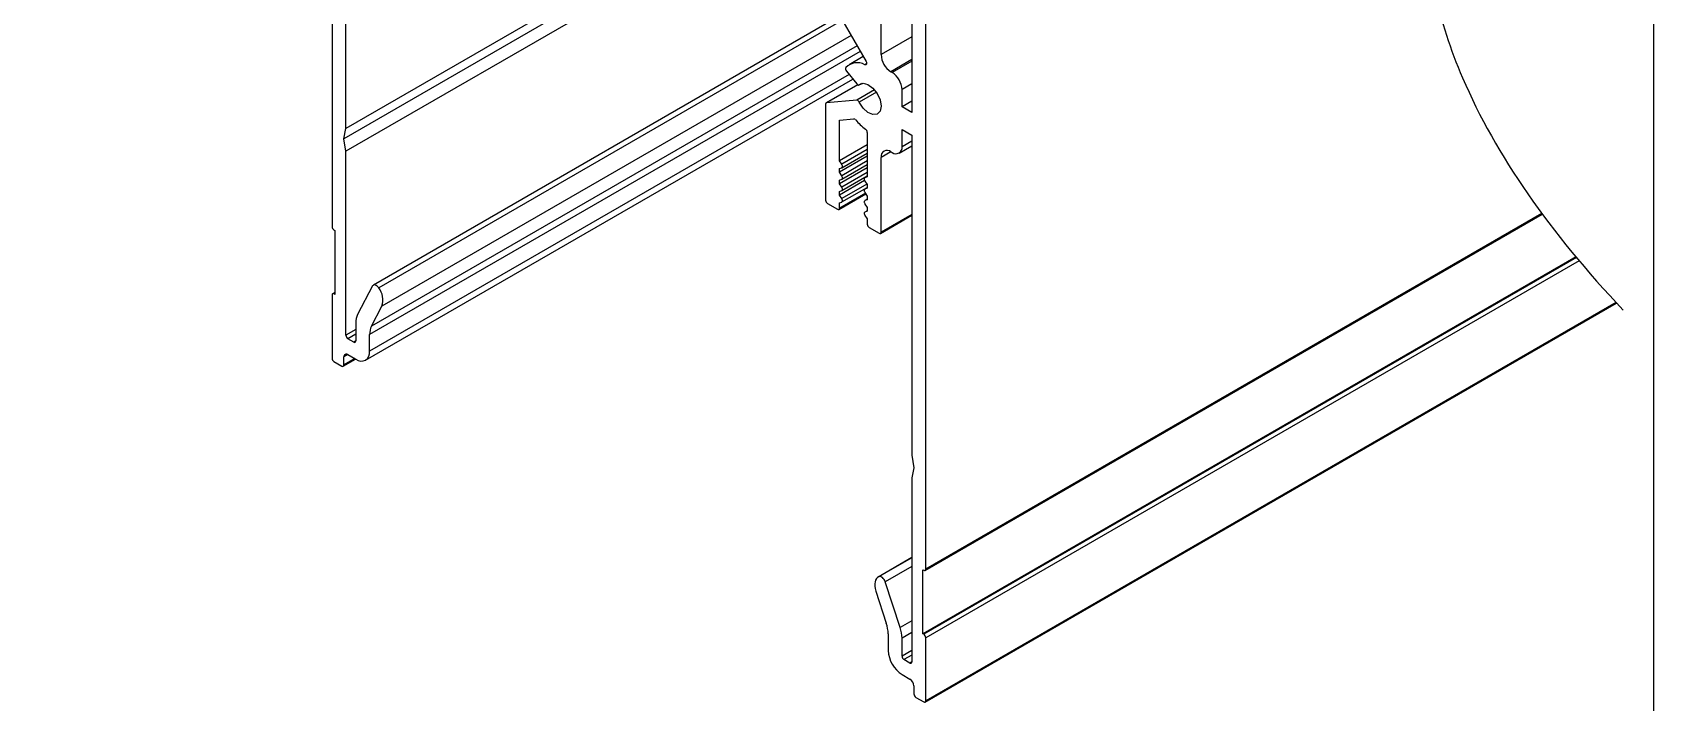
# Model space of a CAD drawing. Extents: x -0.1 to 11.3, y -13.9 to 0.
# Drawn here: x 5.51 to 11.3, y -6.76 to -4.36 of the extents above; entities that cross this region are included whole.
import ezdxf

# ---------------------------------------------------------------- set-up
doc = ezdxf.new("R2010")
doc.units = 0
doc.header["$LTSCALE"] = 0.5
doc.header["$MEASUREMENT"] = 0
doc.layers.add('Dimension', color=10, linetype='CONTINUOUS')
doc.layers.add('Housing', color=150, linetype='CONTINUOUS')
doc.layers.add('Text-Unprinted', color=131, linetype='CONTINUOUS', plot=False)

msp = doc.modelspace()

# ---------------------------------------------------------------- linework, layer by layer
at = {"layer": 'Dimension', "transparency": 16777216}
msp.add_open_spline([(8.5755, -0.0824), (10.7461, -1.5589), (10.5939, -2.7128), (10.4417, -3.8667), (10.5215, -4.2188), (10.5444, -4.3201), (10.5779, -4.4216), (10.6215, -4.5231), (10.74, -4.7994), (10.9336, -5.0762), (11.1955, -5.3535)], degree=3, knots=[0, 0, 0, 0, 1, 1.437478, 1.437478, 1.437478, 1.563474, 1.563474, 1.563474, 1.90636, 1.90636, 1.90636, 1.90636], dxfattribs=at)
at = {"layer": 'Housing', "linetype": 'Continuous', "lineweight": 25, "transparency": 16777216}
for p, q in [((6.5824, -2.8987), (6.5824, -5.0544)), ((6.6318, -4.7046), (6.6318, -3.5609)), ((8.0517, -3.9171), (6.6248, -4.7408)), ((8.0238, -3.901), (6.6318, -4.7046)), ((8.0935, -3.9412), (6.6318, -4.785)), ((8.2395, -4.0279), (8.4902, -4.4647)), ((8.5439, -4.4401), (8.5439, -4.031)), ((8.6542, -4.0947), (8.6542, -4.6467)), ((8.7037, -6.279), (8.7037, -4.1149)), ((8.3968, -4.3019), (6.7304, -5.2639)), ((8.4058, -4.3176), (6.7493, -5.2738)), ((8.4367, -4.3715), (6.7608, -5.3389)), ((8.6542, -4.3765), (8.5439, -4.4401)), ((8.4696, -4.4288), (6.7168, -5.4407)), ((8.4581, -4.4086), (6.7234, -5.41)), ((8.4801, -4.4471), (8.4297, -4.4762)), ((8.6542, -4.4581), (8.5793, -4.5014)), ((8.43, -4.5112), (6.7168, -5.5002)), ((8.4201, -4.4989), (8.4571, -4.5448)), ((8.4922, -4.4727), (8.4862, -4.4762)), ((8.5835, -4.5038), (8.5793, -4.5014)), ((8.6542, -4.463), (8.5835, -4.5038)), ((6.7023, -5.5322), (8.443, -4.5273)), ((8.4604, -4.5478), (8.348, -4.6127)), ((8.4607, -4.548), (8.3495, -4.6123)), ((8.5206, -4.566), (8.4571, -4.6026)), ((8.4656, -4.5485), (8.474, -4.5436)), ((8.4736, -4.5437), (8.4662, -4.548)), ((8.5272, -4.5747), (8.4662, -4.6099)), ((8.6542, -4.5447), (8.6189, -4.5651)), ((8.6189, -4.6263), (8.6189, -4.5651)), ((8.3459, -4.6173), (8.3459, -4.9603)), ((8.4571, -4.6026), (8.3495, -4.6123)), ((8.6542, -4.6059), (8.6189, -4.6263)), ((8.6542, -4.6467), (8.6189, -4.6263)), ((8.3954, -4.6742), (8.4464, -4.6696)), ((8.3954, -4.8199), (8.3954, -4.6742)), ((6.6248, -4.7408), (6.6318, -4.7046)), ((6.6318, -4.785), (6.6248, -4.7408)), ((8.4944, -4.7181), (8.4944, -4.877)), ((8.6189, -4.708), (8.6541, -4.7283)), ((8.6189, -4.7692), (8.6189, -4.708)), ((8.6541, -4.7489), (8.6189, -4.7692)), ((8.6541, -4.7283), (8.6541, -5.8721)), ((6.6319, -5.443), (6.6318, -4.785)), ((8.4944, -4.7627), (8.3954, -4.8199)), ((8.4944, -4.8035), (8.3954, -4.8607)), ((8.4944, -4.7794), (8.4033, -4.832)), ((8.4038, -4.8443), (8.4944, -4.792)), ((8.5793, -4.7872), (8.5439, -4.8076)), ((8.5793, -4.7872), (8.5835, -4.7896)), ((8.6085, -4.7921), (8.6541, -4.7658)), ((8.4033, -4.832), (8.3954, -4.8199)), ((8.4944, -4.8444), (8.3954, -4.9015)), ((8.3954, -4.8476), (8.4033, -4.8445)), ((8.3954, -4.8607), (8.3954, -4.8476)), ((8.4033, -4.8729), (8.3954, -4.8607)), ((8.4944, -4.8202), (8.4033, -4.8729)), ((8.4944, -4.8611), (8.4033, -4.9137)), ((8.4038, -4.8851), (8.4944, -4.8328)), ((8.5439, -5.0746), (8.5439, -4.8076)), ((8.3954, -4.8884), (8.4033, -4.8854)), ((8.3954, -4.9015), (8.3954, -4.8884)), ((8.4854, -4.8904), (8.3954, -4.9423)), ((8.4033, -4.9137), (8.3954, -4.9015)), ((8.4931, -4.9027), (8.4033, -4.9545)), ((8.4038, -4.926), (8.4944, -4.8736)), ((8.4038, -4.9668), (8.4944, -4.9145)), ((8.4944, -4.8755), (8.4861, -4.8803)), ((8.4944, -4.9163), (8.4861, -4.9211)), ((8.4944, -4.8755), (8.4866, -4.8801)), ((8.4944, -4.877), (8.4866, -4.8801)), ((8.4866, -4.8926), (8.4944, -4.9048)), ((8.4944, -4.9164), (8.4866, -4.9209)), ((8.4944, -4.9178), (8.4866, -4.9209)), ((8.4944, -4.9048), (8.4944, -4.9178)), ((8.353, -4.9726), (8.3884, -4.993)), ((8.3934, -4.9935), (8.4895, -4.938)), ((8.3954, -4.9293), (8.4033, -4.9262)), ((8.3954, -4.9423), (8.3954, -4.9293)), ((8.4879, -4.9355), (8.3954, -4.9889)), ((8.4033, -4.9545), (8.3954, -4.9423)), ((8.3954, -4.9701), (8.4033, -4.967)), ((8.3954, -4.9889), (8.3954, -4.9701)), ((8.4944, -4.9572), (8.4861, -4.962)), ((8.4866, -4.9334), (8.4944, -4.9456)), ((8.4944, -4.9572), (8.4866, -4.9617)), ((8.4944, -4.9587), (8.4866, -4.9617)), ((8.4866, -4.9742), (8.4944, -4.9864)), ((8.4944, -4.9456), (8.4944, -4.9587)), ((8.4944, -4.998), (8.4861, -5.0028)), ((8.4944, -4.998), (8.4866, -5.0026)), ((8.4944, -4.9995), (8.4866, -5.0026)), ((8.4866, -5.0151), (8.4944, -5.0272)), ((8.4944, -4.9864), (8.4944, -4.9995)), ((8.4944, -5.0272), (8.4944, -5.046)), ((8.5418, -5.0792), (8.6541, -5.0144)), ((8.6541, -5.011), (8.5439, -5.0746)), ((8.7017, -6.2836), (10.9067, -5.0106)), ((10.905, -5.0082), (8.7037, -6.279)), ((6.5895, -5.0666), (6.593, -5.0687)), ((6.593, -5.0687), (6.593, -5.2973)), ((8.5015, -5.0583), (8.5368, -5.0787)), ((11.0262, -5.1628), (8.6931, -6.5097)), ((11.0285, -5.1656), (8.6967, -6.5117)), ((11.0377, -5.1766), (8.7037, -6.5239)), ((6.7275, -5.2669), (6.6739, -5.3688)), ((6.5824, -5.2993), (6.5824, -5.5247)), ((6.593, -5.2898), (6.5845, -5.2948)), ((6.593, -5.2932), (6.5895, -5.2953)), ((6.593, -5.2973), (6.5895, -5.2953)), ((8.7017, -6.7539), (11.1716, -5.328)), ((11.1696, -5.3258), (8.7037, -6.7493)), ((6.7234, -5.41), (6.7608, -5.3389)), ((6.6673, -5.4226), (6.6319, -5.443)), ((6.6673, -5.439), (6.639, -5.4553)), ((6.6673, -5.3995), (6.6673, -5.4635)), ((6.7168, -5.5002), (6.7168, -5.4407)), ((6.6602, -5.4675), (6.639, -5.4553)), ((6.6673, -5.4635), (6.6602, -5.4675)), ((6.5895, -5.5369), (6.6178, -5.5533)), ((6.6228, -5.5538), (6.6667, -5.5284)), ((6.639, -5.5124), (6.6248, -5.5206)), ((6.6248, -5.5492), (6.6248, -5.5206)), ((6.6637, -5.5267), (6.6248, -5.5492)), ((6.639, -5.5124), (6.6673, -5.5288)), ((8.6541, -5.8721), (8.6611, -5.9163)), ((8.6541, -5.9525), (8.6539, -6.6103)), ((8.6611, -5.9163), (8.6541, -5.9525)), ((8.654, -6.2376), (8.5338, -6.3071)), ((8.654, -6.238), (8.5368, -6.3057)), ((8.654, -6.2689), (8.5586, -6.3239)), ((8.6931, -6.281), (8.6967, -6.2831)), ((8.6931, -6.5097), (8.6931, -6.281)), ((8.5253, -6.3575), (8.5627, -6.4719)), ((8.6122, -6.4878), (8.5586, -6.3239)), ((8.654, -6.4637), (8.6122, -6.4878)), ((8.5694, -6.5102), (8.5694, -6.5697)), ((8.654, -6.5059), (8.6189, -6.5261)), ((8.6189, -6.5901), (8.6189, -6.5261)), ((8.6967, -6.5117), (8.6931, -6.5097)), ((8.7037, -6.7493), (8.7037, -6.5239)), ((8.6539, -6.5698), (8.6189, -6.5901)), ((8.6539, -6.5862), (8.6259, -6.6023)), ((8.6469, -6.6144), (8.6259, -6.6023)), ((8.6189, -6.6554), (8.6472, -6.6717)), ((8.6539, -6.6103), (8.6469, -6.6144)), ((8.6613, -6.6962), (8.6613, -6.7248)), ((8.6684, -6.7371), (8.6967, -6.7534))]:
    msp.add_line(p, q, dxfattribs=at)
at = {"layer": 'Housing', "linetype": 'Continuous', "lineweight": 25, "transparency": 16777216, "flags": 128}
for points in [[(8.4902, -4.4647), (8.4914, -4.4671), (8.4921, -4.4697), (8.4923, -4.472), (8.4919, -4.474), (8.491, -4.4755), (8.4897, -4.4764), (8.4881, -4.4766), (8.4862, -4.4762)], [(8.4571, -4.5448), (8.4582, -4.5461), (8.4594, -4.5472), (8.4607, -4.548), (8.462, -4.5486), (8.4632, -4.5489), (8.4643, -4.5489), (8.4653, -4.5486), (8.4662, -4.548)], [(8.4662, -4.548), (8.4798, -4.5426), (8.4969, -4.5467), (8.5146, -4.5595), (8.5299, -4.5789), (8.5403, -4.6016), (8.5439, -4.6239), (8.5403, -4.6419), (8.5299, -4.6527), (8.5146, -4.6544), (8.4969, -4.6468), (8.4798, -4.6311), (8.4662, -4.6099)], [(8.4033, -4.8445), (8.4044, -4.8439), (8.4052, -4.8428), (8.4057, -4.8414), (8.4058, -4.8397), (8.4057, -4.8379), (8.4052, -4.8359), (8.4044, -4.8339), (8.4033, -4.832)], [(8.4033, -4.8854), (8.4044, -4.8847), (8.4052, -4.8836), (8.4057, -4.8822), (8.4058, -4.8806), (8.4057, -4.8787), (8.4052, -4.8767), (8.4044, -4.8747), (8.4033, -4.8729)], [(8.4033, -4.9262), (8.4044, -4.9255), (8.4052, -4.9245), (8.4057, -4.9231), (8.4058, -4.9214), (8.4057, -4.9195), (8.4052, -4.9176), (8.4044, -4.9156), (8.4033, -4.9137)], [(8.4866, -4.8801), (8.4855, -4.8808), (8.4847, -4.8818), (8.4842, -4.8832), (8.484, -4.8849), (8.4842, -4.8867), (8.4847, -4.8887), (8.4855, -4.8907), (8.4866, -4.8926)], [(8.4866, -4.9209), (8.4855, -4.9216), (8.4847, -4.9226), (8.4842, -4.924), (8.484, -4.9257), (8.4842, -4.9276), (8.4847, -4.9295), (8.4855, -4.9315), (8.4866, -4.9334)], [(8.4033, -4.967), (8.4044, -4.9663), (8.4052, -4.9653), (8.4057, -4.9639), (8.4058, -4.9622), (8.4057, -4.9604), (8.4052, -4.9584), (8.4044, -4.9564), (8.4033, -4.9545)], [(8.4866, -4.9617), (8.4855, -4.9624), (8.4847, -4.9635), (8.4842, -4.9649), (8.484, -4.9665), (8.4842, -4.9684), (8.4847, -4.9704), (8.4855, -4.9724), (8.4866, -4.9742)], [(8.4866, -5.0026), (8.4855, -5.0032), (8.4847, -5.0043), (8.4842, -5.0057), (8.484, -5.0074), (8.4842, -5.0092), (8.4847, -5.0112), (8.4855, -5.0132), (8.4866, -5.0151)], [(6.7493, -5.2738), (6.7466, -5.2702), (6.7436, -5.2672), (6.7404, -5.2649), (6.7372, -5.2635), (6.7342, -5.2629), (6.7315, -5.2634), (6.7292, -5.2647), (6.7275, -5.2669)], [(8.5368, -6.3057), (8.5318, -6.3084), (8.5276, -6.3125), (8.5245, -6.3179), (8.5224, -6.3243), (8.5214, -6.3318), (8.5216, -6.3399), (8.5229, -6.3486), (8.5253, -6.3575)], [(8.5586, -6.3239), (8.5569, -6.3198), (8.5547, -6.3159), (8.5519, -6.3123), (8.5489, -6.3093), (8.5457, -6.3071), (8.5425, -6.3057), (8.5395, -6.3052), (8.5368, -6.3057)]]:
    msp.add_lwpolyline(points, dxfattribs=at)
at = {"layer": 'Housing', "linetype": 'Continuous', "lineweight": 25, "transparency": 16777216}
for centre, radius, start, end in [((8.6207, -4.4367), 0.0768, 182.60548, 237.39452), ((8.428, -4.4908), 0.0113, 154.33317, 225.73344), ((8.4586, -4.5274), 0.0582, 61.67739, 134.4394), ((8.5421, -4.5686), 0.0768, 2.60548, 57.39452), ((8.3503, -4.6166), 0.0044, 100.54678, 189.25188), ((8.4556, -4.6138), 0.0112, 19.98889, 82.59826), ((8.4459, -4.6785), 0.00894, 34.70109, 86.9408), ((8.6026, -4.55), 0.1937, 219.56122, 233.80342), ((8.4789, -4.7189), 0.0156, 2.85401, 53.09286), ((8.5655, -4.8041), 0.0218, 50.79671, 189.21404), ((8.5973, -4.7727), 0.0218, 230.79671, 9.21404), ((8.3613, -4.9596), 0.0154, 182.60548, 237.39452), ((8.3911, -4.9896), 0.00437, 230.79671, 9.21404), ((6.5978, -5.0537), 0.0154, 182.60548, 237.39452), ((8.5098, -5.0453), 0.0154, 182.60548, 237.39452), ((8.5396, -5.0753), 0.00437, 230.79671, 9.21404), ((6.5867, -5.2986), 0.00437, 50.79671, 189.21404), ((6.6938, -5.3172), 0.0705, 342.01324, 37.97062), ((6.7333, -5.3977), 0.066, 154.06412, 181.56823), ((6.6473, -5.4423), 0.0154, 182.61239, 237.39398), ((6.7828, -5.4389), 0.066, 154.06412, 181.56823), ((6.6629, -5.4641), 0.00437, 230.79671, 9.21404), ((6.6866, -5.5051), 0.0306, 230.79671, 9.21404), ((6.5978, -5.524), 0.0154, 182.60548, 237.39452), ((6.6205, -5.5499), 0.00437, 230.79671, 9.21404), ((6.6335, -5.5192), 0.00873, 50.79671, 189.21404), ((8.6994, -6.2797), 0.00437, 230.79671, 9.21404), ((8.4447, -6.512), 0.1247, 0.8303, 18.78064), ((8.4942, -6.5279), 0.1247, 0.8303, 18.78064), ((8.6884, -6.5246), 0.0154, 2.60548, 57.39452), ((8.6768, -6.5648), 0.1076, 182.60548, 237.39452), ((8.6342, -6.5894), 0.0154, 182.60548, 237.39452), ((8.6496, -6.611), 0.00437, 230.79253, 9.18809), ((8.6306, -6.6976), 0.0307, 2.60548, 57.39452), ((8.6767, -6.7241), 0.0154, 182.60548, 237.39452), ((8.6994, -6.75), 0.00437, 230.79671, 9.21404)]:
    msp.add_arc(centre, radius, start, end, dxfattribs=at)
at = {"layer": 'Text-Unprinted', "transparency": 16777216}
msp.add_lwpolyline([(0, 0), (11.3039, 0), (11.3039, -13.9431), (0, -13.9431)], close=True, dxfattribs=at)

doc.saveas('drawing.dxf')
